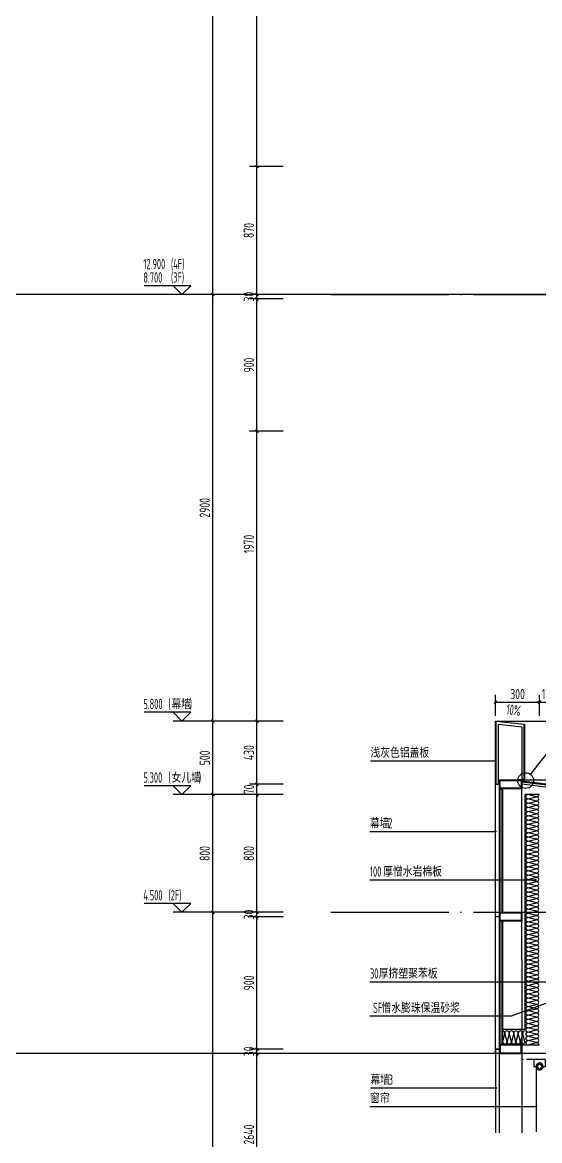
# Model space of a CAD drawing. Extents: x 198753 to 882193, y -399300 to 132460.
# Drawn here: x 370934 to 374448, y -74897 to -67295 of the extents above; entities that cross this region are included whole.
import ezdxf
from ezdxf.enums import TextEntityAlignment as Align

# ---------------------------------------------------------------- set-up
doc = ezdxf.new("R2010")
doc.units = 0
doc.header["$LTSCALE"] = 1000
doc.header["$MEASUREMENT"] = 0
for name, pattern in [('DASH', [0.35, 0.25, -0.1]), ('DOTE', [2.42, 2, -0.2, 0.02, -0.2]), ('HIDDEN', [9.525, 6.35, -3.175])]:
    doc.linetypes.add(name, pattern=pattern)
for name, color, linetype in [('00-图签', 7, 'Continuous'), ('01-标注_尺寸', 124, 'Continuous'), ('01-标注_标高', 200, 'Continuous'), ('01-标注_符号', 200, 'Continuous'), ('02-TEXT_标注', 130, 'Continuous'), ('A-D-玻璃剖线', 130, 'Continuous'), ('A-D-金属剖线', 200, 'Continuous'), ('A-D-金属看线', 205, 'Continuous'), ('A-STR-面层', 191, 'Continuous'), ('A-SUR_保温', 222, 'Continuous'), ('A-金属背板', 30, 'Continuous'), ('A_AXIS-轴线', 36, 'DOTE'), ('I-E-家具_活动', 201, 'DASH'), ('钢龙骨', 173, 'Continuous')]:
    doc.layers.add(name, color=color, linetype=linetype)
doc.layers.add('04-不打印_辅助线', color=165, linetype='Continuous', plot=False)
doc.styles.add('_TCH_DIM', font='ROS1', dxfattribs={"width": 0.8, "bigfont": 'JD'})
doc.styles.add('_TCH_DIM_T3', font='ROS1', dxfattribs={"width": 0.8, "bigfont": 'JD'})
doc.dimstyles.new('_TCH_ARCH&&20', dxfattribs={"dimtxt": 70, "dimasz": 20, "dimexe": 50, "dimexo": 60, "dimgap": 20, "dimtad": 1, "dimdec": 0, "dimzin": 0, "dimdsep": 46, "dimtxsty": '_TCH_DIM_T3', "dimblk": 'ARCHTICK', "dimcen": 0.09, "dimclrt": 4, "dimazin": 2, "dimtfac": 1, "dimtdec": 0, "dimtix": 1, "dimtmove": 2, "dimatfit": 3, "dimfxl": 0, "dimtolj": 1, "dimtzin": 0, "dimarcsym": 0})

# ---------------------------------------------------------------- blocks, each defined once
blk = doc.blocks.new('A$C643B6CAF')
at = {"layer": '钢龙骨', "const_width": 10}
blk.add_lwpolyline([(0, -1.6), (-28, -1.6)], dxfattribs=at)
at = {"layer": '钢龙骨'}
for points in [[(0, 28.4), (0, -31.6), (150, -31.6), (150, 28.4)], [(4, 24.4), (4, -27.6), (146, -27.6), (146, 24.4)]]:
    blk.add_lwpolyline(points, close=True, dxfattribs=at)
blk = doc.blocks.new('_ArchTick')
at = {"color": 0, "linetype": 'ByBlock', "const_width": 0.4}
blk.add_lwpolyline([(-0.5, -0.5), (0.5, 0.5)], dxfattribs=at)
blk = doc.blocks.new('*D2098')
at = {"layer": '01-标注_尺寸', "color": 0, "lineweight": -2, "transparency": 16777216}
for p, q in [((-300, 486.4), (-300, 629)), ((0, 486.4), (0, 629)), ((-300, 579), (0, 579))]:
    blk.add_line(p, q, dxfattribs=at)
at = {"layer": 'Defpoints', "color": 0, "transparency": 16777216}
for p in [(0, 579), (-300, 426.4), (0, 426.4)]:
    blk.add_point(p, dxfattribs=at)
at = {"layer": '01-标注_尺寸', "color": 0, "lineweight": -2, "transparency": 16777216, "xscale": 20, "yscale": 20, "zscale": 20, "rotation": 180}
blk.add_blockref('_ArchTick', (-300, 579), dxfattribs=at)
at = {"layer": '01-标注_尺寸', "color": 0, "lineweight": -2, "transparency": 16777216, "xscale": 20, "yscale": 20, "zscale": 20}
blk.add_blockref('_ArchTick', (0, 579), dxfattribs=at)
at = {"layer": '01-标注_尺寸', "color": 4, "transparency": 16777216, "insert": (-150, 634), "char_height": 70, "attachment_point": 5, "style": '_TCH_DIM_T3'}
blk.add_mtext('\\A1;300', dxfattribs=at)
blk = doc.blocks.new('*D2099')
at = {"layer": '01-标注_尺寸', "color": 0, "lineweight": -2, "transparency": 16777216}
for p, q in [((0, 486.4), (0, 629)), ((120, 486.4), (120, 629)), ((0, 579), (-20, 579)), ((0, 579), (120, 579)), ((120, 579), (140, 579))]:
    blk.add_line(p, q, dxfattribs=at)
at = {"layer": 'Defpoints', "color": 0, "transparency": 16777216}
for p in [(120, 579), (0, 426.4), (120, 426.4)]:
    blk.add_point(p, dxfattribs=at)
at = {"layer": '01-标注_尺寸', "color": 0, "lineweight": -2, "transparency": 16777216, "xscale": 20, "yscale": 20, "zscale": 20}
blk.add_blockref('_ArchTick', (0, 579), dxfattribs=at)
at = {"layer": '01-标注_尺寸', "color": 0, "lineweight": -2, "transparency": 16777216, "xscale": 20, "yscale": 20, "zscale": 20, "rotation": 180}
blk.add_blockref('_ArchTick', (120, 579), dxfattribs=at)
at = {"layer": '01-标注_尺寸', "color": 4, "transparency": 16777216, "insert": (60, 634), "char_height": 70, "attachment_point": 5, "style": '_TCH_DIM_T3'}
blk.add_mtext('\\A1;120', dxfattribs=at)
blk = doc.blocks.new('*D2100')
at = {"layer": '01-标注_尺寸', "color": 0, "lineweight": -2, "transparency": 16777216}
for p, q in [((120, 486.4), (120, 629)), ((180, 486.4), (180, 629)), ((120, 579), (100, 579)), ((120, 579), (180, 579)), ((180, 579), (200, 579))]:
    blk.add_line(p, q, dxfattribs=at)
at = {"layer": 'Defpoints', "color": 0, "transparency": 16777216}
for p in [(180, 579), (120, 426.4), (180, 426.4)]:
    blk.add_point(p, dxfattribs=at)
at = {"layer": '01-标注_尺寸', "color": 0, "lineweight": -2, "transparency": 16777216, "xscale": 20, "yscale": 20, "zscale": 20}
blk.add_blockref('_ArchTick', (120, 579), dxfattribs=at)
at = {"layer": '01-标注_尺寸', "color": 0, "lineweight": -2, "transparency": 16777216, "xscale": 20, "yscale": 20, "zscale": 20, "rotation": 180}
blk.add_blockref('_ArchTick', (180, 579), dxfattribs=at)
at = {"layer": '01-标注_尺寸', "color": 4, "transparency": 16777216, "insert": (150, 634), "char_height": 70, "attachment_point": 5, "style": '_TCH_DIM_T3'}
blk.add_mtext('\\A1;60', dxfattribs=at)
blk = doc.blocks.new('窗帘')
at = {"linetype": 'HIDDEN', "ltscale": 3}
blk.add_line((23.3, -47.5), (23.3, -491.9), dxfattribs=at)
blk.add_lwpolyline([(-23.3, -47.5), (-39.5, -47.5), (-39.5, 0), (39.5, 0), (39.5, -47.5), (23.3, -47.5)])
for radius in [23.3, 14.3]:
    blk.add_circle((0, -47.5), radius)
blk.add_arc((0, -47.5), 23.3, 180, 0)
blk = doc.blocks.new('*D1538')
at = {"layer": '01-标注_尺寸', "color": 0, "lineweight": -2, "transparency": 16777216}
for p, q in [((372705.4, -74304.9), (372477.8, -74304.9)), ((372527.8, -76944.7), (372527.8, -74304.9)), ((372705.4, -76944.7), (372477.8, -76944.7))]:
    blk.add_line(p, q, dxfattribs=at)
at = {"layer": 'Defpoints', "color": 0, "transparency": 16777216}
for p in [(372527.8, -74304.9), (372765.4, -74304.9), (372765.4, -76944.7)]:
    blk.add_point(p, dxfattribs=at)
at = {"layer": '01-标注_尺寸', "color": 0, "lineweight": -2, "transparency": 16777216, "xscale": 20, "yscale": 20, "zscale": 20}
for p, rotation in [((372527.8, -74304.9), 90), ((372527.8, -76944.7), 270)]:
    blk.add_blockref('_ArchTick', p, dxfattribs=dict(at, rotation=rotation))
at = {"layer": '01-标注_尺寸', "color": 4, "transparency": 16777216, "insert": (372472.8, -74855.4), "char_height": 70, "attachment_point": 5, "rotation": 90, "style": '_TCH_DIM_T3'}
blk.add_mtext('\\A1;2640', dxfattribs=at)
blk = doc.blocks.new('*D1539')
at = {"layer": '01-标注_尺寸', "color": 0, "lineweight": -2, "transparency": 16777216}
for p, q in [((372527.8, -74274.9), (372527.8, -74254.9)), ((372705.4, -74274.9), (372477.8, -74274.9)), ((372705.4, -74304.9), (372477.8, -74304.9)), ((372527.8, -74304.9), (372527.8, -74274.9)), ((372527.8, -74304.9), (372527.8, -74324.9))]:
    blk.add_line(p, q, dxfattribs=at)
at = {"layer": 'Defpoints', "color": 0, "transparency": 16777216}
for p in [(372527.8, -74274.9), (372765.4, -74274.9), (372765.4, -74304.9)]:
    blk.add_point(p, dxfattribs=at)
at = {"layer": '01-标注_尺寸', "color": 0, "lineweight": -2, "transparency": 16777216, "xscale": 20, "yscale": 20, "zscale": 20}
for p, rotation in [((372527.8, -74274.9), 270), ((372527.8, -74304.9), 90)]:
    blk.add_blockref('_ArchTick', p, dxfattribs=dict(at, rotation=rotation))
at = {"layer": '01-标注_尺寸', "color": 4, "transparency": 16777216, "insert": (372472.8, -74289.9), "char_height": 70, "attachment_point": 5, "rotation": 90, "style": '_TCH_DIM_T3'}
blk.add_mtext('\\A1;30', dxfattribs=at)
blk = doc.blocks.new('*D1540')
at = {"layer": '01-标注_尺寸', "color": 0, "lineweight": -2, "transparency": 16777216}
for p, q in [((372705.4, -73374.6), (372477.8, -73374.6)), ((372527.8, -74274.9), (372527.8, -73374.6)), ((372705.4, -74274.9), (372477.8, -74274.9))]:
    blk.add_line(p, q, dxfattribs=at)
at = {"layer": 'Defpoints', "color": 0, "transparency": 16777216}
for p in [(372527.8, -73374.6), (372765.4, -73374.6), (372765.4, -74274.9)]:
    blk.add_point(p, dxfattribs=at)
at = {"layer": '01-标注_尺寸', "color": 0, "lineweight": -2, "transparency": 16777216, "xscale": 20, "yscale": 20, "zscale": 20}
for p, rotation in [((372527.8, -73374.6), 90), ((372527.8, -74274.9), 270)]:
    blk.add_blockref('_ArchTick', p, dxfattribs=dict(at, rotation=rotation))
at = {"layer": '01-标注_尺寸', "color": 4, "transparency": 16777216, "insert": (372472.8, -73824.8), "char_height": 70, "attachment_point": 5, "rotation": 90, "style": '_TCH_DIM_T3'}
blk.add_mtext('\\A1;900', dxfattribs=at)
blk = doc.blocks.new('*D1541')
at = {"layer": '01-标注_尺寸', "color": 0, "lineweight": -2, "transparency": 16777216}
for p, q in [((372705.4, -73344.9), (372477.8, -73344.9)), ((372527.8, -73344.9), (372527.8, -73324.9)), ((372527.8, -73374.6), (372527.8, -73344.9)), ((372705.4, -73374.6), (372477.8, -73374.6)), ((372527.8, -73374.6), (372527.8, -73394.6))]:
    blk.add_line(p, q, dxfattribs=at)
at = {"layer": 'Defpoints', "color": 0, "transparency": 16777216}
for p in [(372527.8, -73344.9), (372765.4, -73344.9), (372765.4, -73374.6)]:
    blk.add_point(p, dxfattribs=at)
at = {"layer": '01-标注_尺寸', "color": 0, "lineweight": -2, "transparency": 16777216, "xscale": 20, "yscale": 20, "zscale": 20}
for p, rotation in [((372527.8, -73344.9), 270), ((372527.8, -73374.6), 90)]:
    blk.add_blockref('_ArchTick', p, dxfattribs=dict(at, rotation=rotation))
at = {"layer": '01-标注_尺寸', "color": 4, "transparency": 16777216, "insert": (372472.8, -73359.8), "char_height": 70, "attachment_point": 5, "rotation": 90, "style": '_TCH_DIM_T3'}
blk.add_mtext('\\A1;30', dxfattribs=at)
blk = doc.blocks.new('*D1542')
at = {"layer": '01-标注_尺寸', "color": 0, "lineweight": -2, "transparency": 16777216}
for p, q in [((372705.4, -72544.9), (372477.8, -72544.9)), ((372527.8, -73344.9), (372527.8, -72544.9)), ((372705.4, -73344.9), (372477.8, -73344.9))]:
    blk.add_line(p, q, dxfattribs=at)
at = {"layer": 'Defpoints', "color": 0, "transparency": 16777216}
for p in [(372527.8, -72544.9), (372765.4, -72544.9), (372765.4, -73344.9)]:
    blk.add_point(p, dxfattribs=at)
at = {"layer": '01-标注_尺寸', "color": 0, "lineweight": -2, "transparency": 16777216, "xscale": 20, "yscale": 20, "zscale": 20}
for p, rotation in [((372527.8, -72544.9), 90), ((372527.8, -73344.9), 270)]:
    blk.add_blockref('_ArchTick', p, dxfattribs=dict(at, rotation=rotation))
at = {"layer": '01-标注_尺寸', "color": 4, "transparency": 16777216, "insert": (372472.8, -72944.9), "char_height": 70, "attachment_point": 5, "rotation": 90, "style": '_TCH_DIM_T3'}
blk.add_mtext('\\A1;800', dxfattribs=at)
blk = doc.blocks.new('*D1543')
at = {"layer": '01-标注_尺寸', "color": 0, "lineweight": -2, "transparency": 16777216}
for p, q in [((372705.4, -72474.4), (372477.8, -72474.4)), ((372527.8, -72474.4), (372527.8, -72454.4)), ((372527.8, -72544.9), (372527.8, -72474.4)), ((372705.4, -72544.9), (372477.8, -72544.9)), ((372527.8, -72544.9), (372527.8, -72564.9))]:
    blk.add_line(p, q, dxfattribs=at)
at = {"layer": 'Defpoints', "color": 0, "transparency": 16777216}
for p in [(372527.8, -72474.4), (372765.4, -72474.4), (372765.4, -72544.9)]:
    blk.add_point(p, dxfattribs=at)
at = {"layer": '01-标注_尺寸', "color": 0, "lineweight": -2, "transparency": 16777216, "xscale": 20, "yscale": 20, "zscale": 20}
for p, rotation in [((372527.8, -72474.4), 270), ((372527.8, -72544.9), 90)]:
    blk.add_blockref('_ArchTick', p, dxfattribs=dict(at, rotation=rotation))
at = {"layer": '01-标注_尺寸', "color": 4, "transparency": 16777216, "insert": (372472.8, -72509.7), "char_height": 70, "attachment_point": 5, "rotation": 90, "style": '_TCH_DIM_T3'}
blk.add_mtext('\\A1;70', dxfattribs=at)
blk = doc.blocks.new('*D1544')
at = {"layer": '01-标注_尺寸', "color": 0, "lineweight": -2, "transparency": 16777216}
for p, q in [((372705.4, -72044.9), (372477.8, -72044.9)), ((372527.8, -72474.4), (372527.8, -72044.9)), ((372705.4, -72474.4), (372477.8, -72474.4))]:
    blk.add_line(p, q, dxfattribs=at)
at = {"layer": 'Defpoints', "color": 0, "transparency": 16777216}
for p in [(372527.8, -72044.9), (372765.4, -72044.9), (372765.4, -72474.4)]:
    blk.add_point(p, dxfattribs=at)
at = {"layer": '01-标注_尺寸', "color": 0, "lineweight": -2, "transparency": 16777216, "xscale": 20, "yscale": 20, "zscale": 20}
for p, rotation in [((372527.8, -72044.9), 90), ((372527.8, -72474.4), 270)]:
    blk.add_blockref('_ArchTick', p, dxfattribs=dict(at, rotation=rotation))
at = {"layer": '01-标注_尺寸', "color": 4, "transparency": 16777216, "insert": (372472.8, -72259.7), "char_height": 70, "attachment_point": 5, "rotation": 90, "style": '_TCH_DIM_T3'}
blk.add_mtext('\\A1;430', dxfattribs=at)
blk = doc.blocks.new('*D1545')
at = {"layer": '01-标注_尺寸', "color": 0, "lineweight": -2, "transparency": 16777216}
for p, q in [((372705.4, -70074.6), (372477.8, -70074.6)), ((372527.8, -72044.9), (372527.8, -70074.6)), ((372705.4, -72044.9), (372477.8, -72044.9))]:
    blk.add_line(p, q, dxfattribs=at)
at = {"layer": 'Defpoints', "color": 0, "transparency": 16777216}
for p in [(372527.8, -70074.6), (372765.4, -70074.6), (372765.4, -72044.9)]:
    blk.add_point(p, dxfattribs=at)
at = {"layer": '01-标注_尺寸', "color": 0, "lineweight": -2, "transparency": 16777216, "xscale": 20, "yscale": 20, "zscale": 20}
for p, rotation in [((372527.8, -70074.6), 90), ((372527.8, -72044.9), 270)]:
    blk.add_blockref('_ArchTick', p, dxfattribs=dict(at, rotation=rotation))
at = {"layer": '01-标注_尺寸', "color": 4, "transparency": 16777216, "insert": (372472.8, -70840.8), "char_height": 70, "attachment_point": 5, "rotation": 90, "style": '_TCH_DIM_T3'}
blk.add_mtext('\\A1;1970', dxfattribs=at)
blk = doc.blocks.new('*D1546')
at = {"layer": '01-标注_尺寸', "color": 0, "lineweight": -2, "transparency": 16777216}
for p, q in [((372705.4, -69174.6), (372477.8, -69174.6)), ((372527.8, -70074.6), (372527.8, -69174.6)), ((372705.4, -70074.6), (372477.8, -70074.6))]:
    blk.add_line(p, q, dxfattribs=at)
at = {"layer": 'Defpoints', "color": 0, "transparency": 16777216}
for p in [(372527.8, -69174.6), (372765.4, -69174.6), (372765.4, -70074.6)]:
    blk.add_point(p, dxfattribs=at)
at = {"layer": '01-标注_尺寸', "color": 0, "lineweight": -2, "transparency": 16777216, "xscale": 20, "yscale": 20, "zscale": 20}
for p, rotation in [((372527.8, -69174.6), 90), ((372527.8, -70074.6), 270)]:
    blk.add_blockref('_ArchTick', p, dxfattribs=dict(at, rotation=rotation))
at = {"layer": '01-标注_尺寸', "color": 4, "transparency": 16777216, "insert": (372472.8, -69624.6), "char_height": 70, "attachment_point": 5, "rotation": 90, "style": '_TCH_DIM_T3'}
blk.add_mtext('\\A1;900', dxfattribs=at)
blk = doc.blocks.new('*D1547')
at = {"layer": '01-标注_尺寸', "color": 0, "lineweight": -2, "transparency": 16777216}
for p, q in [((372705.4, -69144.9), (372477.8, -69144.9)), ((372705.4, -69174.6), (372477.8, -69174.6)), ((372527.8, -69144.9), (372527.8, -69124.9)), ((372527.8, -69174.6), (372527.8, -69144.9)), ((372527.8, -69174.6), (372527.8, -69194.6))]:
    blk.add_line(p, q, dxfattribs=at)
at = {"layer": 'Defpoints', "color": 0, "transparency": 16777216}
for p in [(372527.8, -69144.9), (372765.4, -69144.9), (372765.4, -69174.6)]:
    blk.add_point(p, dxfattribs=at)
at = {"layer": '01-标注_尺寸', "color": 0, "lineweight": -2, "transparency": 16777216, "xscale": 20, "yscale": 20, "zscale": 20}
for p, rotation in [((372527.8, -69144.9), 270), ((372527.8, -69174.6), 90)]:
    blk.add_blockref('_ArchTick', p, dxfattribs=dict(at, rotation=rotation))
at = {"layer": '01-标注_尺寸', "color": 4, "transparency": 16777216, "insert": (372472.8, -69159.8), "char_height": 70, "attachment_point": 5, "rotation": 90, "style": '_TCH_DIM_T3'}
blk.add_mtext('\\A1;30', dxfattribs=at)
blk = doc.blocks.new('*D1548')
at = {"layer": '01-标注_尺寸', "color": 0, "lineweight": -2, "transparency": 16777216}
for p, q in [((372705.4, -68274.4), (372477.8, -68274.4)), ((372527.8, -69144.9), (372527.8, -68274.4)), ((372705.4, -69144.9), (372477.8, -69144.9))]:
    blk.add_line(p, q, dxfattribs=at)
at = {"layer": 'Defpoints', "color": 0, "transparency": 16777216}
for p in [(372527.8, -68274.4), (372765.4, -68274.4), (372765.4, -69144.9)]:
    blk.add_point(p, dxfattribs=at)
at = {"layer": '01-标注_尺寸', "color": 0, "lineweight": -2, "transparency": 16777216, "xscale": 20, "yscale": 20, "zscale": 20}
for p, rotation in [((372527.8, -68274.4), 90), ((372527.8, -69144.9), 270)]:
    blk.add_blockref('_ArchTick', p, dxfattribs=dict(at, rotation=rotation))
at = {"layer": '01-标注_尺寸', "color": 4, "transparency": 16777216, "insert": (372472.8, -68709.7), "char_height": 70, "attachment_point": 5, "rotation": 90, "style": '_TCH_DIM_T3'}
blk.add_mtext('\\A1;870', dxfattribs=at)
blk = doc.blocks.new('*D1549')
at = {"layer": '01-标注_尺寸', "color": 0, "lineweight": -2, "transparency": 16777216}
for p, q in [((372705.4, -65874.6), (372477.8, -65874.6)), ((372527.8, -68274.4), (372527.8, -65874.6)), ((372705.4, -68274.4), (372477.8, -68274.4))]:
    blk.add_line(p, q, dxfattribs=at)
at = {"layer": 'Defpoints', "color": 0, "transparency": 16777216}
for p in [(372527.8, -65874.6), (372765.4, -65874.6), (372765.4, -68274.4)]:
    blk.add_point(p, dxfattribs=at)
at = {"layer": '01-标注_尺寸', "color": 0, "lineweight": -2, "transparency": 16777216, "xscale": 20, "yscale": 20, "zscale": 20}
for p, rotation in [((372527.8, -65874.6), 90), ((372527.8, -68274.4), 270)]:
    blk.add_blockref('_ArchTick', p, dxfattribs=dict(at, rotation=rotation))
at = {"layer": '01-标注_尺寸', "color": 4, "transparency": 16777216, "insert": (372472.8, -66680.7), "char_height": 70, "attachment_point": 5, "rotation": 90, "style": '_TCH_DIM_T3'}
blk.add_mtext('\\A1;2400', dxfattribs=at)
blk = doc.blocks.new('$LinePat$岩棉板')
at = {"color": 0}
for p, q in [((0, -17), (12, -67)), ((12, -67), (24, -17))]:
    blk.add_line(p, q, dxfattribs=at)
for centre, start, end in [((12, -17), 0, 180), ((0, -67), 270, 0), ((24, -67), 180, 270)]:
    blk.add_arc(centre, 12, start, end, dxfattribs=at)
at = {"layer": 'Defpoints'}
blk.add_point((0, 0.1), dxfattribs=at)
at = {"layer": 'Defpoints', "color": 0}
blk.add_point((24, -84), dxfattribs=at)
blk = doc.blocks.new('*D1716')
at = {"layer": '01-标注_尺寸', "color": 0, "lineweight": -2, "transparency": 16777216}
for p, q in [((372695.4, -73344.9), (372177.8, -73344.9)), ((372227.8, -77844.9), (372227.8, -73344.9)), ((372695.4, -77844.9), (372177.8, -77844.9))]:
    blk.add_line(p, q, dxfattribs=at)
at = {"layer": 'Defpoints', "color": 0, "transparency": 16777216}
for p in [(372227.8, -73344.9), (372755.4, -73344.9), (372755.4, -77844.9)]:
    blk.add_point(p, dxfattribs=at)
at = {"layer": '01-标注_尺寸', "color": 0, "lineweight": -2, "transparency": 16777216, "xscale": 20, "yscale": 20, "zscale": 20}
for p, rotation in [((372227.8, -73344.9), 90), ((372227.8, -77844.9), 270)]:
    blk.add_blockref('_ArchTick', p, dxfattribs=dict(at, rotation=rotation))
at = {"layer": '01-标注_尺寸', "color": 4, "transparency": 16777216, "insert": (372172.8, -75594.9), "char_height": 70, "attachment_point": 5, "rotation": 90, "style": '_TCH_DIM_T3'}
blk.add_mtext('\\A1;4500', dxfattribs=at)
blk = doc.blocks.new('*D1717')
at = {"layer": '01-标注_尺寸', "color": 0, "lineweight": -2, "transparency": 16777216}
for p, q in [((372695.4, -72544.9), (372177.8, -72544.9)), ((372227.8, -73344.9), (372227.8, -72544.9)), ((372695.4, -73344.9), (372177.8, -73344.9))]:
    blk.add_line(p, q, dxfattribs=at)
at = {"layer": 'Defpoints', "color": 0, "transparency": 16777216}
for p in [(372227.8, -72544.9), (372755.4, -72544.9), (372755.4, -73344.9)]:
    blk.add_point(p, dxfattribs=at)
at = {"layer": '01-标注_尺寸', "color": 0, "lineweight": -2, "transparency": 16777216, "xscale": 20, "yscale": 20, "zscale": 20}
for p, rotation in [((372227.8, -72544.9), 90), ((372227.8, -73344.9), 270)]:
    blk.add_blockref('_ArchTick', p, dxfattribs=dict(at, rotation=rotation))
at = {"layer": '01-标注_尺寸', "color": 4, "transparency": 16777216, "insert": (372172.8, -72944.9), "char_height": 70, "attachment_point": 5, "rotation": 90, "style": '_TCH_DIM_T3'}
blk.add_mtext('\\A1;800', dxfattribs=at)
blk = doc.blocks.new('*D1718')
at = {"layer": '01-标注_尺寸', "color": 0, "lineweight": -2, "transparency": 16777216}
for p, q in [((372695.4, -72044.9), (372177.8, -72044.9)), ((372227.8, -72544.9), (372227.8, -72044.9)), ((372695.4, -72544.9), (372177.8, -72544.9))]:
    blk.add_line(p, q, dxfattribs=at)
at = {"layer": 'Defpoints', "color": 0, "transparency": 16777216}
for p in [(372227.8, -72044.9), (372755.4, -72044.9), (372755.4, -72544.9)]:
    blk.add_point(p, dxfattribs=at)
at = {"layer": '01-标注_尺寸', "color": 0, "lineweight": -2, "transparency": 16777216, "xscale": 20, "yscale": 20, "zscale": 20}
for p, rotation in [((372227.8, -72044.9), 90), ((372227.8, -72544.9), 270)]:
    blk.add_blockref('_ArchTick', p, dxfattribs=dict(at, rotation=rotation))
at = {"layer": '01-标注_尺寸', "color": 4, "transparency": 16777216, "insert": (372172.8, -72294.9), "char_height": 70, "attachment_point": 5, "rotation": 90, "style": '_TCH_DIM_T3'}
blk.add_mtext('\\A1;500', dxfattribs=at)
blk = doc.blocks.new('*D1719')
at = {"layer": '01-标注_尺寸', "color": 0, "lineweight": -2, "transparency": 16777216}
for p, q in [((372695.4, -69144.9), (372177.8, -69144.9)), ((372227.8, -72044.9), (372227.8, -69144.9)), ((372695.4, -72044.9), (372177.8, -72044.9))]:
    blk.add_line(p, q, dxfattribs=at)
at = {"layer": 'Defpoints', "color": 0, "transparency": 16777216}
for p in [(372227.8, -69144.9), (372755.4, -69144.9), (372755.4, -72044.9)]:
    blk.add_point(p, dxfattribs=at)
at = {"layer": '01-标注_尺寸', "color": 0, "lineweight": -2, "transparency": 16777216, "xscale": 20, "yscale": 20, "zscale": 20}
for p, rotation in [((372227.8, -69144.9), 90), ((372227.8, -72044.9), 270)]:
    blk.add_blockref('_ArchTick', p, dxfattribs=dict(at, rotation=rotation))
at = {"layer": '01-标注_尺寸', "color": 4, "transparency": 16777216, "insert": (372172.8, -70594.9), "char_height": 70, "attachment_point": 5, "rotation": 90, "style": '_TCH_DIM_T3'}
blk.add_mtext('\\A1;2900', dxfattribs=at)
blk = doc.blocks.new('*D1720')
at = {"layer": '01-标注_尺寸', "color": 0, "lineweight": -2, "transparency": 16777216}
for p, q in [((372695.4, -64944.9), (372177.8, -64944.9)), ((372227.8, -69144.9), (372227.8, -64944.9)), ((372695.4, -69144.9), (372177.8, -69144.9))]:
    blk.add_line(p, q, dxfattribs=at)
at = {"layer": 'Defpoints', "color": 0, "transparency": 16777216}
for p in [(372227.8, -64944.9), (372755.4, -64944.9), (372755.4, -69144.9)]:
    blk.add_point(p, dxfattribs=at)
at = {"layer": '01-标注_尺寸', "color": 0, "lineweight": -2, "transparency": 16777216, "xscale": 20, "yscale": 20, "zscale": 20}
for p, rotation in [((372227.8, -64944.9), 90), ((372227.8, -69144.9), 270)]:
    blk.add_blockref('_ArchTick', p, dxfattribs=dict(at, rotation=rotation))
at = {"layer": '01-标注_尺寸', "color": 4, "transparency": 16777216, "insert": (372172.8, -67044.9), "char_height": 70, "attachment_point": 5, "rotation": 90, "style": '_TCH_DIM_T3'}
blk.add_mtext('\\A1;4200', dxfattribs=at)
blk = doc.blocks.new('hgfuhtry2')
at = {"layer": '01-标注_符号'}
for p, q in [((-62.1, 87.7), (306.1, 556.7)), ((306.1, 556.7), (1056.4, 556.7)), ((1256.4, 556.7), (1056.4, 556.7))]:
    blk.add_line(p, q, dxfattribs=at)
for points in [[(-285.2, 482, 0, 0, 0), (-155.2, 465.9, 16, 0, 0), (-95.7, 458.5, 0, 0, 0)], [(-5.9, 61.2, 0, 0, 0), (124.1, 45.1, 16, 0, 0), (183.6, 37.7, 0, 0, 0)]]:
    blk.add_lwpolyline(points, format="xyseb", dxfattribs=at)
blk.add_lwpolyline([(-1149.7, 179.5), (-300, 179.5)], dxfattribs=at)
at = {"layer": '01-标注_符号', "const_width": 8}
blk.add_lwpolyline([(-304, 179.5, 1), (-296, 179.5, 1)], format="xyb", close=True, dxfattribs=at)
at = {"layer": '01-标注_符号'}
for centre, radius in [((1156.4, 556.7), 100), ((-95.1, 45.6), 53.5)]:
    blk.add_circle(centre, radius, dxfattribs=at)
at = {"layer": 'A-D-金属剖线'}
blk.add_line((-152, 53.2), (-152, 50.2), dxfattribs=at)
for points in [[(-300, 25.2), (-300, 450), (-102, 430), (-102, 50.2)], [(-152, 53.2), (-105, 53.2), (-105, 427), (-297, 447), (-297, 25.2), (-300, 25.2)], [(-280, 25), (-280, 430), (-122, 410), (-122, 53.2)], [(180, -110), (240, -110), (240, -3.2), (-122, 41.2)], [(-122, 38.2), (237, -6), (237, -107), (180, -107)], [(180, -90), (220, -90), (220, -21.6), (-122, 21.1)]]:
    blk.add_lwpolyline(points, dxfattribs=at)
at = {"layer": 'A-D-金属剖线', "const_width": 10}
for points in [[(-102, 45.2), (-122, 45.2)], [(185, -90), (185, -110)]]:
    blk.add_lwpolyline(points, dxfattribs=at)
at = {"layer": 'A-D-金属看线'}
for p, q in [((-300, 450), (950, 450)), ((-122, 50.2), (950, 50.2)), ((167.9, -110), (950, -110))]:
    blk.add_line(p, q, dxfattribs=at)
at = {"layer": '钢龙骨'}
blk.add_lwpolyline([(-102, 414.3), (-102, 50.2)], dxfattribs=at)
at = {"layer": '02-TEXT_标注', "style": '_TCH_DIM'}
for s, height, width, p in [('女儿墙上封铝板做法', 69.46, 0.8, (490.6, 582.5)), ('参', 69.5, 0.8, (749.3, 465.7)), ('97J103-1', 70, 0.64, (811.4, 465.7)), ('浅灰色铝盖板', 69.46, 0.8, (-1149.7, 200.5))]:
    blk.add_text(s, height=height, dxfattribs=dict(at, width=width)).set_placement(p)
at = {"layer": '02-TEXT_标注', "style": '_TCH_DIM', "width": 0.64}
for p in [(-228.6, 496.1), (50.7, 75.3)]:
    blk.add_text('10%', height=70, rotation=352.93534, dxfattribs=at).set_placement(p)
at = {"layer": '02-TEXT_标注', "style": '_TCH_DIM'}
for s, p, p2 in [('-', (1142.2, 575.1), (1170.5, 575.1)), ('8', (1142.2, 485.3), (1170.5, 485.3))]:
    blk.add_text(s, height=53, dxfattribs=at).set_placement(p, p2, align=Align.FIT)
at = {"layer": '01-标注_尺寸'}
for p1, p2, picture, middle in [((-300, 426.4), (0, 426.4), '*D2098', (-150, 634)), ((0, 426.4), (120, 426.4), '*D2099', (60, 634)), ((120, 426.4), (180, 426.4), '*D2100', (150, 634))]:
    dim = blk.add_aligned_dim(p1=p1, p2=p2, distance=152.6, dimstyle='_TCH_ARCH&&20', dxfattribs=at)
    dim.commit()
    dim.dimension.update_dxf_attribs({"geometry": picture, "text_midpoint": middle})

msp = doc.modelspace()

# ---------------------------------------------------------------- linework, layer by layer
at = {"layer": '01-标注_标高'}
for p, q in [((372077.8, -69084.9), (371761.9, -69084.9)), ((372017.8, -69144.9), (371957.8, -69084.9)), ((372017.8, -69144.9), (372077.8, -69084.9)), ((372177.8, -69144.9), (371957.8, -69144.9)), ((372077.8, -71984.6), (371761.9, -71984.6)), ((372017.8, -72044.6), (371957.8, -71984.6)), ((372017.8, -72044.6), (372077.8, -71984.6)), ((372177.8, -72044.6), (371957.8, -72044.6)), ((372077.8, -72484.6), (371761.9, -72484.6)), ((372017.8, -72544.6), (371957.8, -72484.6)), ((372017.8, -72544.6), (372077.8, -72484.6)), ((372177.8, -72544.6), (371957.8, -72544.6)), ((372077.8, -73284.9), (371761.9, -73284.9)), ((372017.8, -73344.9), (371957.8, -73284.9)), ((372177.8, -73344.9), (371957.8, -73344.9)), ((372017.8, -73344.9), (372077.8, -73284.9))]:
    msp.add_line(p, q, dxfattribs=at)
at = {"layer": '01-标注_符号'}
for p, q in [((374715.3, -73882), (374255.3, -74050.6)), ((374255.3, -74050.6), (373295.2, -74050.6))]:
    msp.add_line(p, q, dxfattribs=at)
for points in [[(373295.2, -72795.1), (374147.8, -72795.1)], [(373295.2, -73124.9), (374420.1, -73124.9)], [(373295.2, -73817.4), (374573, -73817.4)], [(373298.1, -74538.5), (374150.8, -74538.5)], [(373295.2, -74664.3), (374424.6, -74664.3)]]:
    msp.add_lwpolyline(points, dxfattribs=at)
at = {"layer": '01-标注_符号', "const_width": 8}
for points in [[(374143.8, -72795.1, 1), (374151.8, -72795.1, 1)], [(374416.1, -73124.9, 1), (374424.1, -73124.9, 1)], [(374146.8, -74538.5, 1), (374154.8, -74538.5, 1)], [(374420.6, -74664.3, 1), (374428.6, -74664.3, 1)]]:
    msp.add_lwpolyline(points, format="xyb", close=True, dxfattribs=at)
at = {"layer": '04-不打印_辅助线', "color": 251}
for p, q in [((403818.2, -69144.9), (338573.5, -69144.9)), ((408384.2, -74304.9), (338573.5, -74304.9))]:
    msp.add_line(p, q, dxfattribs=at)
at = {"layer": 'A-D-玻璃剖线'}
for p, q in [((374147.8, -74304.9), (374147.8, -72444.9)), ((374175.8, -74304.9), (374175.8, -72444.9))]:
    msp.add_line(p, q, dxfattribs=at)
msp.add_lwpolyline([(374175.8, -74844.9), (374175.8, -74274.9), (374147.8, -74274.9), (374147.8, -74844.9)], dxfattribs=at)
at = {"layer": 'A-STR-面层', "linetype": 'DASH', "ltscale": 0.2}
msp.add_lwpolyline([(378531.9, -74844.9), (374547.8, -74844.9), (374547.8, -74344.9), (374325.8, -74344.9)], dxfattribs=at)
at = {"layer": 'A-SUR_保温'}
msp.add_lwpolyline([(374447.8, -72544.9), (374347.8, -72544.9), (374347.8, -74141.7), (374195.8, -74141.7), (374195.8, -74240.1), (374325.8, -74240.1), (374325.8, -74245.1), (374447.8, -74245.1)], dxfattribs=at)
at = {"layer": 'A-金属背板'}
for points in [[(374185.8, -72504.7), (374195.8, -72504.7), (374195.8, -73345.1), (374185.8, -73345.1)], [(374185.8, -73404.7), (374195.8, -73404.7), (374195.8, -74245.1), (374185.8, -74245.1)]]:
    msp.add_lwpolyline(points, close=True, dxfattribs=at)
at = {"layer": 'A_AXIS-轴线', "ltscale": 0.4}
for p, q in [((373030.2, -69144.9), (378531.9, -69144.9)), ((373030.2, -73344.9), (378531.9, -73344.9))]:
    msp.add_line(p, q, dxfattribs=at)
at = {"layer": '钢龙骨'}
msp.add_line((374325.8, -73664.9), (374325.8, -72474.9), dxfattribs=at)
for points in [[(374175.8, -74274.9), (374175.8, -73664.9)], [(374325.8, -73664.9), (374325.8, -74844.9)]]:
    msp.add_lwpolyline(points, dxfattribs=at)

# ---------------------------------------------------------------- block references
at = {"layer": '00-图签'}
msp.add_blockref('hgfuhtry2', (374447.8, -72494.9), dxfattribs=at)
at = {"layer": 'A-SUR_保温', "yscale": 1.188379012465143, "zscale": 1.188379012465143}
for p, xscale, rotation in [((374347.8, -72573.7), 1.200704854215387, 90), ((374347.8, -72602.5), 1.200704854215387, 90), ((374347.8, -72631.3), 1.200704854215387, 90), ((374347.8, -72660.2), 1.200704854215387, 90), ((374347.8, -72689), 1.200704854215387, 90), ((374347.8, -72717.8), 1.200704854215387, 90), ((374347.8, -72746.6), 1.200704854215387, 90), ((374347.8, -72775.4), 1.200704854215387, 90), ((374347.8, -72804.3), 1.200704854215387, 90), ((374347.8, -72833.1), 1.200704854215387, 90), ((374347.8, -72861.9), 1.200704854215387, 90), ((374347.8, -72890.7), 1.200704854215387, 90), ((374347.8, -72919.5), 1.200704854215387, 90), ((374347.8, -72948.3), 1.200704854215387, 90), ((374347.8, -72977.2), 1.200704854215387, 90), ((374347.8, -73006), 1.200704854215387, 90), ((374347.8, -73034.8), 1.200704854215387, 90), ((374347.8, -73063.6), 1.200704854215387, 90), ((374347.8, -73092.4), 1.200704854215387, 90), ((374347.8, -73121.2), 1.200704854215387, 90), ((374347.8, -73150.1), 1.200704854215387, 90), ((374347.8, -73178.9), 1.200704854215387, 90), ((374347.8, -73207.7), 1.200704854215387, 90), ((374347.8, -73236.5), 1.200704854215387, 90), ((374347.8, -73265.3), 1.200704854215387, 90), ((374347.8, -73294.1), 1.200704854215387, 90), ((374347.8, -73323), 1.200704854215387, 90), ((374347.8, -73351.8), 1.200704854215387, 90), ((374347.8, -73380.6), 1.200704854215387, 90), ((374347.8, -73409.4), 1.200704854215387, 90), ((374347.8, -73438.2), 1.200704854215387, 90), ((374347.8, -73467), 1.200704854215387, 90), ((374347.8, -73495.9), 1.200704854215387, 90), ((374347.8, -73524.7), 1.200704854215387, 90), ((374347.8, -73553.5), 1.200704854215387, 90), ((374347.8, -73582.3), 1.200704854215387, 90), ((374347.8, -73611.1), 1.200704854215387, 90), ((374347.8, -73639.9), 1.200704854215387, 90), ((374347.8, -73668.8), 1.200704854215387, 90), ((374347.8, -73697.6), 1.200704854215387, 90), ((374347.8, -73726.4), 1.200704854215387, 90), ((374347.8, -73755.2), 1.200704854215387, 90), ((374347.8, -73784), 1.200704854215387, 90), ((374347.8, -73812.8), 1.200704854215387, 90), ((374347.8, -73841.7), 1.200704854215387, 90), ((374347.8, -73870.5), 1.200704854215387, 90), ((374347.8, -73899.3), 1.200704854215387, 90), ((374347.8, -73928.1), 1.200704854215387, 90), ((374347.8, -73956.9), 1.200704854215387, 90), ((374347.8, -73985.7), 1.200704854215387, 90), ((374347.8, -74014.6), 1.200704854215387, 90), ((374347.8, -74043.4), 1.200704854215387, 90), ((374347.8, -74072.2), 1.200704854215387, 90), ((374347.8, -74101), 1.200704854215387, 90), ((374347.8, -74129.8), 1.200704854215387, 90), ((374226.2, -74245.1), 1.266666665670289, 180), ((374256.6, -74245.1), 1.266666665670289, 180), ((374287, -74245.1), 1.266666665670289, 180), ((374317.4, -74245.1), 1.266666665670289, 180), ((374347.8, -74245.1), 1.266666665670289, 180), ((374347.8, -74158.6), 1.200704854215387, 90), ((374347.8, -74187.5), 1.200704854215387, 90), ((374347.8, -74216.3), 1.200704854215387, 90), ((374347.8, -74245.1), 1.200704854215387, 90)]:
    msp.add_blockref('$LinePat$岩棉板', p, dxfattribs=dict(at, xscale=xscale, rotation=rotation))
at = {"layer": 'I-E-家具_活动', "xscale": -1}
msp.add_blockref('窗帘', (374447.9, -74344.9), dxfattribs=at)
at = {"layer": '钢龙骨', "xscale": -1, "rotation": 180}
for p in [(374175.9, -72476.5), (374175.9, -73376.5)]:
    msp.add_blockref('A$C643B6CAF', p, dxfattribs=at)
at = {"layer": '钢龙骨'}
msp.add_blockref('A$C643B6CAF', (374175.8, -74273.3), dxfattribs=at)

# ---------------------------------------------------------------- texts
at = {"layer": '02-TEXT_标注', "style": '_TCH_DIM'}
for s, height, width, p in [('12.900', 70, 0.64, (371755.9, -68972.9)), ('(4F)', 70, 0.64, (371943.3, -68972.9)), ('8.700', 70, 0.64, (371755.9, -69063.9)), ('(3F)', 70, 0.64, (371943.3, -69063.9)), ('5.800', 70, 0.64, (371755.9, -71963.6)), ('(', 70, 0.64, (371926.2, -71963.6)), ('幕墙', 69.46, 0.8, (371947.1, -71963.6)), (')', 70, 0.64, (372071.2, -71963.6)), ('5.300', 70, 0.64, (371755.9, -72463.6)), ('(', 70, 0.64, (371926.2, -72463.6)), ('女儿墙', 69.46, 0.8, (371947.1, -72463.6)), (')', 70, 0.64, (372133.3, -72463.6)), ('幕墙', 69.46, 0.8, (373295.2, -72774.1)), ('2', 70, 0.64, (373419.3, -72774.1)), ('100', 70, 0.64, (373295.2, -73103)), ('厚憎水岩棉板', 69.46, 0.8, (373384.8, -73103)), ('4.500', 70, 0.64, (371755.9, -73263.9)), ('(2F)', 70, 0.64, (371926.2, -73263.9)), ('30', 70, 0.64, (373295.2, -73795.4)), ('厚挤塑聚苯板', 69.46, 0.8, (373354.9, -73795.4)), ('SF', 70, 0.64, (373316.2, -74029.6)), ('憎水膨珠保温砂浆', 69.46, 0.8, (373372.9, -74029.6)), ('幕墙', 69.46, 0.8, (373298.1, -74517.5)), ('3', 70, 0.64, (373422.3, -74517.5)), ('窗帘', 69.46, 0.8, (373295.2, -74643.3))]:
    msp.add_text(s, height=height, dxfattribs=dict(at, width=width)).set_placement(p)

# ---------------------------------------------------------------- dimensions: what is measured, and where the dimension line sits
at = {"layer": '01-标注_尺寸'}
for p1, p2, distance, picture, middle in [((372755.4, -69144.9), (372755.4, -64944.9), 527.6, '*D1720', (372172.8, -67044.9)), ((372765.4317, -69144.8982), (372765.4317, -68274.446), 237.638, '*D1548', (372472.7936, -68709.6721)), ((372755.4, -72044.9), (372755.4, -69144.9), 527.6, '*D1719', (372172.8, -70594.9)), ((372765.4, -69174.6), (372765.4, -69144.9), 237.6, '*D1547', (372472.8, -69159.8)), ((372765.4, -70074.6), (372765.4, -69174.6), 237.6, '*D1546', (372472.8, -69624.6)), ((372755.4, -72544.9), (372755.4, -72044.9), 527.6, '*D1718', (372172.8, -72294.9)), ((372765.4317, -72474.446), (372765.4317, -72044.8982), 237.638, '*D1544', (372472.7936, -72259.6721)), ((372765.4317, -72544.8982), (372765.4317, -72474.446), 237.638, '*D1543', (372472.7936, -72509.6721)), ((372755.4, -73344.9), (372755.4, -72544.9), 527.6, '*D1717', (372172.8, -72944.9)), ((372765.4, -73344.9), (372765.4, -72544.9), 237.6, '*D1542', (372472.8, -72944.9)), ((372755.4, -77844.9), (372755.4, -73344.9), 527.6, '*D1716', (372172.8, -75594.9)), ((372765.4, -73374.6), (372765.4, -73344.9), 237.6, '*D1541', (372472.8, -73359.8)), ((372765.4, -74274.9), (372765.4, -73374.6), 237.6, '*D1540', (372472.8, -73824.8)), ((372765.4, -74304.9), (372765.4, -74274.9), 237.6, '*D1539', (372472.8, -74289.9))]:
    dim = msp.add_aligned_dim(p1=p1, p2=p2, distance=distance, dimstyle='_TCH_ARCH&&20', dxfattribs=at)
    dim.commit()
    dim.dimension.update_dxf_attribs({"geometry": picture, "text_midpoint": middle})
for base, p1, p2, picture, middle in [((372527.8, -65874.6), (372765.4, -68274.4), (372765.4, -65874.6), '*D1549', (372472.8, -66680.7)), ((372527.8, -70074.6), (372765.4, -72044.9), (372765.4, -70074.6), '*D1545', (372472.8, -70840.8)), ((372527.8, -74304.9), (372765.4, -76944.7), (372765.4, -74304.9), '*D1538', (372472.8, -74855.4))]:
    dim = msp.add_linear_dim(base=base, p1=p1, p2=p2, angle=90, dimstyle='_TCH_ARCH&&20', dxfattribs=at)
    dim.commit()
    dim.dimension.update_dxf_attribs({"geometry": picture, "text_midpoint": middle, "dimtype": 161})

doc.saveas('drawing.dxf')
